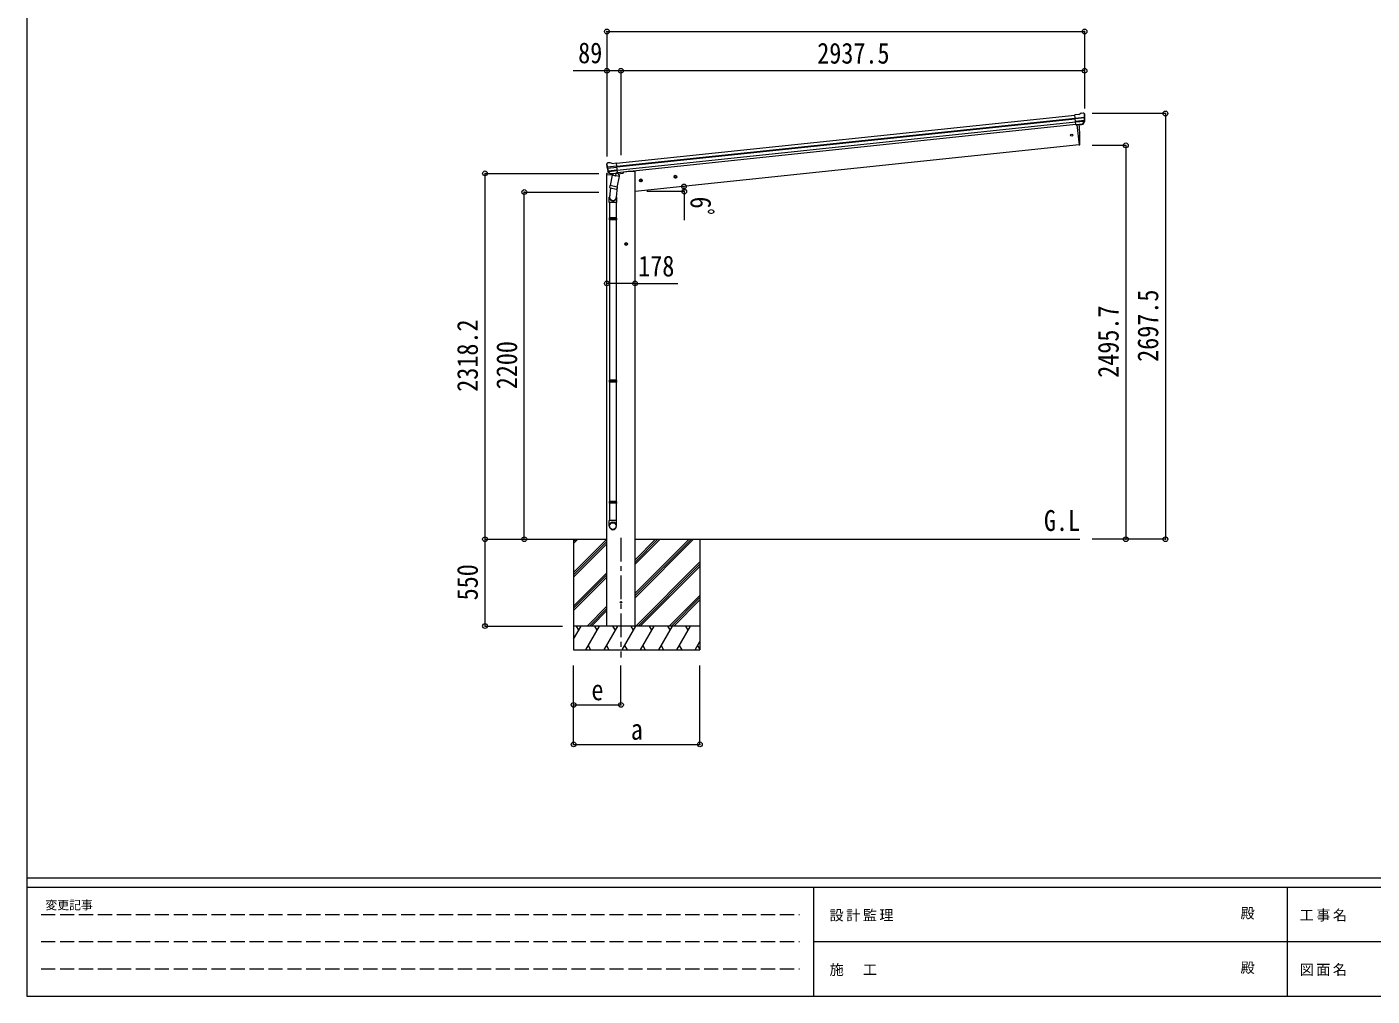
# Model space of a CAD drawing. Units: millimetres at full size, sheet at 1:30. Extents: x -8432 to 8432, y -5820 to 5820.
# Drawn here: x -8432 to 89, y -5820 to 321 of the extents above; entities that cross this region are included whole.
import ezdxf
from ezdxf.enums import TextEntityAlignment as Align

# ---------------------------------------------------------------- set-up
doc = ezdxf.new("R2010")
doc.units = ezdxf.units.MM
doc.header["$LTSCALE"] = 30
doc.header["$PDMODE"] = 32
doc.header["$PDSIZE"] = 30
doc.linetypes.add('CHAIN1', pattern=[8, 5, -1, 1, -1])
doc.linetypes.add('DASHED3', pattern=[4, 3, -1])
for name, color, linetype, lineweight in [('0-0_0', 7, 'Continuous', 9), ('0-1_本体', 5, 'CHAIN1', 9), ('0-3_ELV2', 4, 'Continuous', 9), ('0-6_OTH_LINE', 6, 'Continuous', 9), ('0-9_OUTLINE', 7, 'Continuous', 9), ('0-F_PARTS1', 6, 'Continuous', 9), ('F-0_240', 7, 'Continuous', 9)]:
    doc.layers.add(name, color=color, linetype=linetype, lineweight=lineweight)
doc.layers.add('0-7_SHAPE', color=7, linetype='Continuous')
doc.styles.add('ＭＳ ゴシック', font='')
doc.styles.get('ＭＳ ゴシック').set_extended_font_data('MS Gothic')

msp = doc.modelspace()

# ---------------------------------------------------------------- linework, layer by layer
at = {"layer": '0-0_0'}
for p, q in [((-5208.92, -2924.82), (-4757.78, -2924.82)), ((-4968.78, -2924.82), (-4968.78, -3624.82)), ((-4968.78, -2952.2), (-4941.4, -2924.82)), ((-4968.78, -2938.06), (-4955.54, -2924.82)), ((-4968.78, -3136.05), (-4757.78, -2925.05)), ((-4968.78, -3150.19), (-4757.78, -2939.19)), ((-4968.78, -3164.33), (-4757.78, -2953.34)), ((-4579.78, -3295.83), (-4208.77, -2924.82)), ((-4579.78, -3267.55), (-4237.05, -2924.82)), ((-4579.78, -3281.69), (-4222.91, -2924.82)), ((-4579.78, -3083.7), (-4420.9, -2924.82)), ((-4579.78, -3069.56), (-4435.04, -2924.82)), ((-4579.78, -3055.42), (-4449.18, -2924.82)), ((-4579.78, -2924.82), (-1762.33, -2924.82)), ((-4168.78, -2924.82), (-4168.78, -3624.82)), ((-4968.78, -3348.18), (-4757.78, -3137.18)), ((-4968.78, -3362.32), (-4757.78, -3151.32)), ((-4574.92, -3474.82), (-4168.78, -3068.68)), ((-4560.78, -3474.82), (-4168.78, -3082.83)), ((-4546.64, -3474.82), (-4168.78, -3096.97)), ((-4968.78, -3376.47), (-4757.78, -3165.47)), ((-4362.79, -3474.82), (-4168.78, -3280.81)), ((-4348.65, -3474.82), (-4168.78, -3294.96)), ((-4334.5, -3474.82), (-4168.78, -3309.1)), ((-4883.29, -3474.82), (-4757.78, -3349.31)), ((-4869.15, -3474.82), (-4757.78, -3363.46)), ((-4855, -3474.82), (-4757.78, -3377.6)), ((-4168.78, -3474.82), (-4968.78, -3474.82)), ((-4968.78, -3558.65), (-4920.38, -3474.82)), ((-4935.38, -3500.8), (-4950.38, -3474.82)), ((-4891.51, -3624.82), (-4804.91, -3474.82)), ((-4819.91, -3500.8), (-4834.91, -3474.82)), ((-4776.04, -3624.82), (-4689.44, -3474.82)), ((-4704.44, -3500.8), (-4719.44, -3474.82)), ((-4660.57, -3624.82), (-4573.97, -3474.82)), ((-4588.97, -3500.8), (-4603.97, -3474.82)), ((-4545.1, -3624.82), (-4458.5, -3474.82)), ((-4473.5, -3500.8), (-4488.5, -3474.82)), ((-4429.63, -3624.82), (-4343.03, -3474.82)), ((-4373.03, -3474.82), (-4358.03, -3500.8)), ((-4314.16, -3624.82), (-4227.56, -3474.82)), ((-4242.56, -3500.8), (-4257.56, -3474.82)), ((-4198.69, -3624.82), (-4168.78, -3573.01)), ((-4968.78, -3624.82), (-4168.78, -3624.82)), ((-4876.51, -3598.84), (-4861.52, -3624.82)), ((-4761.04, -3598.84), (-4746.04, -3624.82)), ((-4645.57, -3598.84), (-4630.57, -3624.82)), ((-4530.1, -3598.84), (-4515.11, -3624.82)), ((-4414.63, -3598.84), (-4399.64, -3624.82)), ((-4299.16, -3598.84), (-4284.16, -3624.82)), ((-4183.69, -3598.84), (-4168.78, -3624.67))]:
    msp.add_line(p, q, dxfattribs=at)
at = {"layer": '0-1_本体'}
msp.add_line((-4668.78, -2915.83), (-4668.78, -3675.04), dxfattribs=at)
at = {"layer": '0-3_ELV2'}
for p, q in [((-4697.87, -542.82), (-1793.71, -237.58)), ((-1767.4, -232.8), (-1793.92, -235.59)), ((-1787.14, -300.14), (-1793.92, -235.59)), ((-1791.76, -256.12), (-1732.02, -249.84)), ((-1767.4, -232.8), (-1755.8, -225.83)), ((-1754.57, -225.42), (-1741.08, -224)), ((-1737.42, -225.09), (-1737.42, -225.09)), ((-1737.42, -225.09), (-1732.24, -229.28)), ((-1730.85, -232.98), (-1731.16, -231.13)), ((-4695.89, -561.71), (-1791.73, -256.47)), ((-4695.46, -565.89), (-1791.29, -260.65)), ((-4693.36, -585.75), (-1789.2, -280.51)), ((-1787.44, -297.25), (-4691.6, -602.49)), ((-1731.55, -255.71), (-1791.15, -261.97)), ((-1732.38, -272.46), (-1789.42, -278.46)), ((-1733.77, -277.12), (-1788.95, -282.92)), ((-1743.78, -295.36), (-1787.16, -299.92)), ((-1787.14, -300.14), (-1777.19, -299.1)), ((-1780.25, -299.42), (-1766.86, -426.81)), ((-1777.19, -299.1), (-1776.92, -299.16)), ((-1776.92, -299.16), (-1751.59, -296.5)), ((-1751.59, -296.5), (-1751.33, -296.38)), ((-1751.33, -296.38), (-1743.64, -295.57)), ((-1742.33, -293.7), (-1732.88, -275.4)), ((-1741.28, -294.13), (-1731.16, -275.87)), ((-1766.86, -426.81), (-4579.78, -722.46)), ((-1766.86, -426.81), (-1764.81, -426.52)), ((-4760.32, -551.39), (-4760.4, -549.52)), ((-4759.03, -546.62), (-4759.73, -547.49)), ((-4755.53, -542.31), (-4759.03, -546.62)), ((-4695.92, -561.36), (-4755.66, -567.64)), ((-4755.53, -542.31), (-4755.53, -542.3)), ((-4754.91, -573.48), (-4695.31, -567.21)), ((-4752.18, -540.48), (-4752.17, -540.48)), ((-4737.4, -609.03), (-4751.1, -593.28)), ((-4750.61, -589.69), (-4693.58, -583.7)), ((-4736.46, -608.4), (-4749.51, -592.46)), ((-4748.28, -593.96), (-4693.11, -588.16)), ((-4724.6, -543.62), (-4698.08, -540.83)), ((-4691.3, -605.38), (-4698.08, -540.83)), ((-4622.28, -595.82), (-4653.13, -599.06)), ((-4579.78, -595.82), (-4622.28, -595.82)), ((-4579.78, -3474.82), (-4579.78, -595.82)), ((-4760.03, -609.98), (-4760.93, -616.81)), ((-4760.93, -616.81), (-4727.2, -613.27)), ((-4757.78, -3474.82), (-4757.78, -616.48)), ((-4740.52, -605.62), (-4757.37, -607.39)), ((-4727.1, -609.14), (-4734.79, -609.95)), ((-4734.7, -609.71), (-4691.32, -605.15)), ((-4733.95, -609.96), (-4732.38, -609.79)), ((-4732.38, -609.79), (-4694.84, -605.85)), ((-4726.83, -609.21), (-4727.1, -609.14)), ((-4701.5, -606.54), (-4726.83, -609.21)), ((-4701.24, -606.43), (-4701.5, -606.54)), ((-4691.3, -605.38), (-4701.24, -606.43)), ((-4694.84, -605.85), (-4693.28, -605.68)), ((-4687.18, -609.06), (-4657.91, -605.99)), ((-4653.05, -598.44), (-4653.48, -601.67)), ((-4543.85, -643.76), (-4549.92, -648.18)), ((-4536.99, -646.82), (-4543.85, -643.76)), ((-4542.28, -658.69), (-4536.21, -654.28)), ((-4536.21, -654.28), (-4536.99, -646.82)), ((-4325.05, -620.77), (-4331.13, -625.18)), ((-4318.2, -623.82), (-4325.05, -620.77)), ((-4323.49, -635.7), (-4317.41, -631.29)), ((-4317.41, -631.29), (-4318.2, -623.82)), ((-4636.28, -1046.87), (-4642.78, -1050.62)), ((-4642.78, -1050.62), (-4642.78, -1058.13)), ((-4642.78, -1058.13), (-4636.28, -1061.88)), ((-4629.78, -1050.62), (-4636.28, -1046.87))]:
    msp.add_line(p, q, dxfattribs=at)
for points in [[(-4738.69, -539.06), (-4738.69, -539.06), (-4752.17, -540.48)], [(-4724.6, -543.62), (-4737.4, -539.21), (-4737.4, -539.21)], [(-4549.92, -648.18), (-4549.14, -655.64), (-4542.28, -658.69)], [(-4331.13, -625.18), (-4330.34, -632.64), (-4323.49, -635.7)], [(-4636.28, -1061.88), (-4629.78, -1058.13), (-4629.78, -1050.62)]]:
    msp.add_lwpolyline(points, dxfattribs=at)
for centre, radius in [((-1813.66, -364.26), 6.5), ((-4543.06, -651.23), 8.5), ((-4543.06, -651.23), 7.7), ((-4543.06, -651.23), 6.5), ((-4324.27, -628.23), 8.5), ((-4324.27, -628.23), 7.7), ((-4324.27, -628.23), 6.5), ((-4636.28, -1054.37), 8.5), ((-4636.28, -1054.37), 7.7), ((-4636.28, -1054.37), 6.5), ((-4668.78, -3324.82), 4.5)]:
    msp.add_circle(centre, radius, dxfattribs=at)
for centre, radius, start, end in [((-1754.25, -228.4), 3, 96.02369, 120.97631), ((-1740.56, -228.97), 5, 51.04426, 95.95574), ((-1924.4, -254.63), 192.44, 1.4271, 6.57578), ((-1686.75, -247.73), 45.32, 182.67122, 185.64518), ((-1728.75, -255.49), 2.74, 179.02151, 184.43412), ((-1931.74, -254.1), 202, 354.13916, 6), ((-2661.47, -386.6), 900, 357.63919, 5.64987), ((-1743.9, -292.68), 2.99, 285.2717, 331.00739), ((-1735.55, -274.02), 3, 332.69111, 354.20009), ((-1931.74, -254.1), 200.2, 354.20009, 359.53883), ((-1731.36, -257.05), 1.35, 95.1605, 97.91927), ((-1733.78, -274.42), 3, 331, 354.13916), ((-1765.23, -423.55), 3, 278, 357.63919), ((-4559.42, -530.28), 202, 186, 197.86084), ((-4566.49, -532.33), 192.44, 185.42422, 190.5729), ((-4800.38, -574.98), 45.32, 6.35482, 9.32878), ((-4751.65, -545.45), 5, 96.04426, 140.95574), ((-4757.69, -573.84), 2.74, 7.56588, 12.97849), ((-4754.82, -574.82), 1.35, 94.08073, 96.8395), ((-4559.42, -530.28), 200.2, 192.46117, 197.79991), ((-4748.83, -591.31), 3, 197.86084, 221), ((-4747.19, -590.56), 3, 197.79991, 219.30889), ((-4738.37, -542.05), 3, 71.02369, 95.97631), ((-4757.05, -610.37), 3, 96, 172.5), ((-4735.14, -607.07), 2.99, 220.99261, 266.7283), ((-4734, -609.46), 0.5, 240.73754, 276), ((-4693.33, -605.18), 0.5, 276, 311.26246), ((-4658.43, -601.01), 5, 276, 352.5)]:
    msp.add_arc(centre, radius, start, end, dxfattribs=at)
for centre, major_axis, ratio, start_param, end_param in [((-1733.11, -232.59), (-0.87, 5.91), 0.020485, 0.671432, 1.5691306), ((-1738.5, -228.07), (5.88, -1.31), 0.24881, 0.460585, 0.4641038), ((-1734.12, -231.61), (-2.34, 1.9), 0.995767, 3.9859716, 4.712389), ((-1929.43, -276.04), (-20.92, 199.05), 0.994373, 4.7113789, 4.7277536), ((-1744.1, -292.38), (-0.11, 3), 0.642905, 3.2459383, 4.203928), ((-1743.96, -292.58), (1.66, -2.51), 0.997631, 5.8041905, 5.8929484), ((-1744.03, -292.47), (3.53, -2.11), 0.650902, 5.2561448, 5.3289554), ((-1741.66, -292.12), (1.08, 3.13), 0.040856, 2.1135035, 2.1416249), ((-4757.4, -549.37), (1.9, 2.34), 0.995767, 1.5707963, 2.2972137), ((-4753.85, -544.99), (-5.48, -2.51), 0.24881, 5.8190815, 5.8226003), ((-4758.19, -550.53), (-0.38, 5.97), 0.020485, 4.7140547, 5.6117533), ((-4557.12, -552.22), (-20.92, 199.05), 0.994373, 1.5554317, 1.5718064), ((-4557.12, -552.22), (-20.92, 199.05), 0.994373, 4.7113789, 4.7277536), ((-4737.44, -606.99), (-1.71, 2.84), 0.040856, 4.1415604, 4.1696818), ((-4735.01, -606.74), (-0.51, 2.96), 0.642905, 2.0792573, 3.037247), ((-4735.05, -606.84), (-3.02, -2.79), 0.650902, 0.9542299, 1.0270405), ((-4735.1, -606.96), (-1.1, -2.8), 0.997631, 0.3902369, 0.4789948)]:
    msp.add_ellipse(centre, major_axis=major_axis, ratio=ratio, start_param=start_param, end_param=end_param, dxfattribs=at)
at = {"layer": '0-6_OTH_LINE'}
for p, q in [((-4757.78, 292.23), (-4757.78, -498.84)), ((-4757.78, 292.23), (-1731.68, 292.23)), ((-1731.68, 292.23), (-1731.68, -194.95)), ((-4757.78, 43.23), (-4971.31, 43.23)), ((-4757.78, 43.23), (-4757.78, -194.95)), ((-4669.18, 43.23), (-4669.18, -490.67)), ((-1731.68, 43.23), (-4669.18, 43.23)), ((-1731.68, 43.23), (-1731.68, -194.95)), ((-1219.54, -227.32), (-1683.4, -227.32)), ((-1219.54, -227.32), (-1219.54, -2924.82)), ((-1470.54, -429.12), (-1683.4, -429.12)), ((-1470.54, -429.12), (-1470.54, -2924.82)), ((-5530.03, -2924.82), (-5530.03, -606.62)), ((-5530.03, -606.62), (-4808.28, -606.62)), ((-5281.03, -2924.82), (-5281.03, -724.82)), ((-5281.03, -724.82), (-4808.28, -724.82)), ((-4579.78, -1304.37), (-4757.78, -1304.37)), ((-5530.03, -2924.82), (-5039.64, -2924.82)), ((-5530.03, -3474.82), (-5530.03, -2924.82)), ((-5281.03, -2924.82), (-5039.64, -2924.82)), ((-1219.54, -2924.82), (-1683.4, -2924.82)), ((-1470.54, -2924.82), (-1683.4, -2924.82)), ((-5530.03, -3474.82), (-5039.64, -3474.82)), ((-4968.78, -4224.82), (-4968.78, -3725.82)), ((-4968.78, -3974.82), (-4968.78, -3725.82)), ((-4668.78, -3974.82), (-4668.78, -3725.82)), ((-4168.78, -4224.82), (-4168.78, -3725.82)), ((-4968.78, -3974.82), (-4668.78, -3974.82)), ((-4968.78, -4224.82), (-4168.78, -4224.82))]:
    msp.add_line(p, q, dxfattribs=at)
at = {"layer": '0-6_OTH_LINE', "lineweight": 18}
for p, q in [((-4267.63, -722.46), (-4505.42, -722.46)), ((-4267.63, -722.46), (-4267.63, -903.96)), ((-4579.78, -1304.37), (-4307.73, -1304.37))]:
    msp.add_line(p, q, dxfattribs=at)
at = {"layer": '0-6_OTH_LINE'}
msp.add_arc((-4505.42, -722.46), 237.79, 0, 7.8733, dxfattribs=at)
for p in [(-4757.78, 292.23), (-1731.68, 292.23), (-4757.78, 43.23), (-4669.18, 43.23), (-1731.68, 43.23), (-1219.54, -227.32), (-1470.54, -429.12), (-5530.03, -606.62), (-4269.87, -689.88), (-5281.03, -724.82), (-4267.63, -722.46), (-4757.78, -1304.37), (-4579.78, -1304.37), (-5530.03, -2924.82), (-5281.03, -2924.82), (-1470.54, -2924.82), (-1219.54, -2924.82), (-5530.03, -3474.82), (-4968.78, -3974.82), (-4668.78, -3974.82), (-4968.78, -4224.82), (-4168.78, -4224.82)]:
    msp.add_point(p, dxfattribs=at)
at = {"layer": '0-9_OUTLINE'}
for p, q in [((-4723.96, -618.32), (-4737.32, -683.97)), ((-4733.95, -609.96), (-4693.28, -605.68)), ((-4730.59, -610.26), (-4730.74, -610.98)), ((-4730.12, -612.11), (-4705.37, -621.87)), ((-4679.08, -627.45), (-4723.96, -618.32)), ((-4721.79, -615.4), (-4722.45, -618.63)), ((-4700.98, -606.88), (-4703.9, -621.23)), ((-4692.44, -693.1), (-4679.08, -627.45)), ((-4691.46, -603.8), (-4690.54, -603.99)), ((-4690.54, -603.99), (-4679.33, -620.91)), ((-4679.33, -620.91), (-4680.6, -627.14)), ((-4742.62, -792.14), (-4742.62, -757.79)), ((-4734.91, -699.26), (-4740.47, -754.98)), ((-4739.8, -696.22), (-4737.31, -683.98)), ((-4739.59, -697.62), (-4739.59, -697.62)), ((-4738.25, -698.58), (-4697.29, -706.91)), ((-4692.44, -693.1), (-4737.32, -683.97)), ((-4692.01, -690.97), (-4698.66, -758.71)), ((-4696.62, -757.49), (-4696.62, -792.14)), ((-4692.45, -693.1), (-4694.99, -705.57)), ((-4696.62, -792.14), (-4742.62, -792.14)), ((-4740.62, -792.14), (-4740.62, -888.89)), ((-4698.62, -792.14), (-4698.62, -888.89)), ((-4742.62, -890.89), (-4741.62, -888.89)), ((-4696.62, -890.89), (-4742.62, -890.89)), ((-4696.62, -898.89), (-4742.62, -898.89)), ((-4697.62, -888.89), (-4741.62, -888.89)), ((-4697.62, -900.89), (-4741.62, -900.89)), ((-4740.62, -900.89), (-4740.62, -1917.58)), ((-4698.62, -900.89), (-4698.62, -1917.58)), ((-4696.62, -890.89), (-4697.62, -888.89)), ((-4696.62, -898.89), (-4697.62, -900.89)), ((-4696.62, -890.89), (-4696.62, -898.89)), ((-4742.62, -1919.58), (-4741.62, -1917.58)), ((-4696.62, -1919.58), (-4742.62, -1919.58)), ((-4696.62, -1927.58), (-4742.62, -1927.58)), ((-4697.62, -1917.58), (-4741.62, -1917.58)), ((-4697.62, -1929.58), (-4741.62, -1929.58)), ((-4740.62, -1929.58), (-4740.62, -2685.26)), ((-4698.62, -1929.58), (-4698.62, -2685.26)), ((-4696.62, -1919.58), (-4697.62, -1917.58)), ((-4696.62, -1927.58), (-4697.62, -1929.58)), ((-4696.62, -1919.58), (-4696.62, -1927.58)), ((-4742.62, -2687.26), (-4741.62, -2685.26)), ((-4696.62, -2687.26), (-4742.62, -2687.26)), ((-4696.62, -2695.26), (-4742.62, -2695.26)), ((-4697.62, -2685.26), (-4741.62, -2685.26)), ((-4697.62, -2697.26), (-4741.62, -2697.26)), ((-4740.62, -2697.26), (-4740.62, -2807.26)), ((-4698.62, -2697.26), (-4698.62, -2807.26)), ((-4696.62, -2687.26), (-4697.62, -2685.26)), ((-4696.62, -2695.26), (-4697.62, -2697.26)), ((-4696.62, -2687.26), (-4696.62, -2695.26)), ((-4742.62, -2841.41), (-4742.62, -2807.26)), ((-4696.62, -2807.26), (-4742.62, -2807.26)), ((-4696.62, -2841.41), (-4696.62, -2807.26))]:
    msp.add_line(p, q, dxfattribs=at)
for points in [[(-4742.62, -890.89), (-4742.62, -898.89), (-4741.62, -900.89)], [(-4742.62, -1919.58), (-4742.62, -1927.58), (-4741.62, -1929.58)], [(-4742.62, -2687.26), (-4742.62, -2695.26), (-4741.62, -2697.26)]]:
    msp.add_lwpolyline(points, dxfattribs=at)
for centre, radius, start, end in [((-4734, -609.46), 0.5, 240.73754, 276), ((-4731.08, -610.16), 0.5, 348.5, 96), ((-4729.76, -611.18), 1, 168.5, 248.5), ((-4704.89, -620.95), 1.03, 242.53897, 344.46569), ((-4700.4, -607.04), 0.604, 93.09842, 164.70595), ((-4693.33, -605.18), 0.5, 276, 311.26246), ((-4712.62, -757.79), 30, 177.45142, 180), ((-4737.9, -696.65), 1.95, 167.54017, 209.97766), ((-4737.85, -696.62), 2, 209.90962, 258.5), ((-4696.89, -704.95), 2, 258.5, 341.96843)]:
    msp.add_arc(centre, radius, start, end, dxfattribs=at)
for centre, major_axis, ratio, start_param, end_param in [((-4719.62, -757.49), (23, 0), 0.996195, 2.621936, 6.6074797), ((-4719.62, -757.49), (21, 0), 0.996195, 3.0215498, 6.2247991), ((-4719.62, -2839.66), (-23, 0), 0.996195, 3.1415927, 6.2831853), ((-4719.62, -2841.41), (-23, 0), 0.996195, 3.1415927, 6.2831853), ((-4719.62, -2841.41), (0, -23.43), 0.981806, 4.712389, 7.8539816)]:
    msp.add_ellipse(centre, major_axis=major_axis, ratio=ratio, start_param=start_param, end_param=end_param, dxfattribs=at)
msp.add_ellipse((-4719.62, -2841.41), major_axis=(21, 0), ratio=0.996195, dxfattribs=at)
at = {"layer": '0-F_PARTS1'}
msp.add_line((-4669.18, 43.23), (-4757.78, 43.23), dxfattribs=at)
for p in [(-4757.78, 43.23), (-4669.18, 43.23)]:
    msp.add_point(p, dxfattribs=at)
at = {"layer": 'F-0_240', "color": 5}
for p, q in [((-8432.06, 5820), (-8432.06, -5820)), ((-8432.06, -5070), (8007.94, -5070)), ((-8432.06, -5130), (5341.19, -5130)), ((-3448.82, -5130), (-3448.82, -5820)), ((-448.82, -5130), (-448.82, -5820)), ((-3448.82, -5475), (2701.18, -5475)), ((-8432.06, -5820), (8007.94, -5820))]:
    msp.add_line(p, q, dxfattribs=at)
at = {"layer": 'F-0_240', "color": 4, "linetype": 'DASHED3'}
for p, q in [((-8342.06, -5302.5), (-3538.82, -5302.5)), ((-8342.06, -5475), (-3538.82, -5475)), ((-8342.06, -5647.5), (-3538.82, -5647.5))]:
    msp.add_line(p, q, dxfattribs=at)

# ---------------------------------------------------------------- texts
at = {"layer": '0-6_OTH_LINE', "color": 7, "style": 'ＭＳ ゴシック', "width": 0.85}
for s, p in [('2937.5', (-3425.43, 49.23)), ('178', (-4559.61, -1299.3)), ('e', (-4856.28, -3984.82)), ('a', (-4606.28, -4234.82))]:
    msp.add_text(s, height=132, dxfattribs=at).set_placement(p, align=Align.BOTTOM_LEFT)
for s, rotation, p in [('6ﾟ', 270, (-4268.08, -753.98)), ('2697.5', 90, (-1225.54, -1801.07)), ('2495.7', 90, (-1476.54, -1901.97)), ('2318.2', 90, (-5536.03, -1990.72)), ('2200', 90, (-5287.03, -1974.82)), ('550', 90, (-5536.03, -3312.32))]:
    msp.add_text(s, height=132, rotation=rotation, dxfattribs=at).set_placement(p, align=Align.BOTTOM_LEFT)
at = {"layer": '0-7_SHAPE', "style": 'ＭＳ ゴシック', "width": 0.85}
msp.add_text('G.L', height=132, dxfattribs=at).set_placement((-1989.29, -2912.02), align=Align.BOTTOM_LEFT)
at = {"layer": '0-F_PARTS1', "color": 7, "style": 'ＭＳ ゴシック', "width": 0.85}
msp.add_text('89', height=132, dxfattribs=at).set_placement((-4939.91, 51.62), align=Align.BOTTOM_LEFT)
at = {"layer": 'F-0_240', "style": 'ＭＳ ゴシック'}
for s, height, p in [('変更記事', 54.99, (-8314.83, -5287.5)), ('殿', 65.98, (-744.53, -5347.5)), ('殿', 65.98, (-744.53, -5692.5))]:
    msp.add_text(s, height=height, dxfattribs=at).set_placement(p, align=Align.BOTTOM_LEFT)
at = {"layer": 'F-0_240', "char_height": 65.98, "attachment_point": 7, "style": 'ＭＳ ゴシック'}
for s, insert in [('\\T1.17;設計監理', (-3347.49, -5347.5)), ('\\T1.17;工事名', (-369.71, -5347.5)), ('\\T1.17;施\u3000工', (-3347.49, -5692.5)), ('\\T1.17;図面名', (-369.71, -5692.5))]:
    msp.add_mtext(s, dxfattribs=dict(at, insert=insert))

doc.saveas('drawing.dxf')
